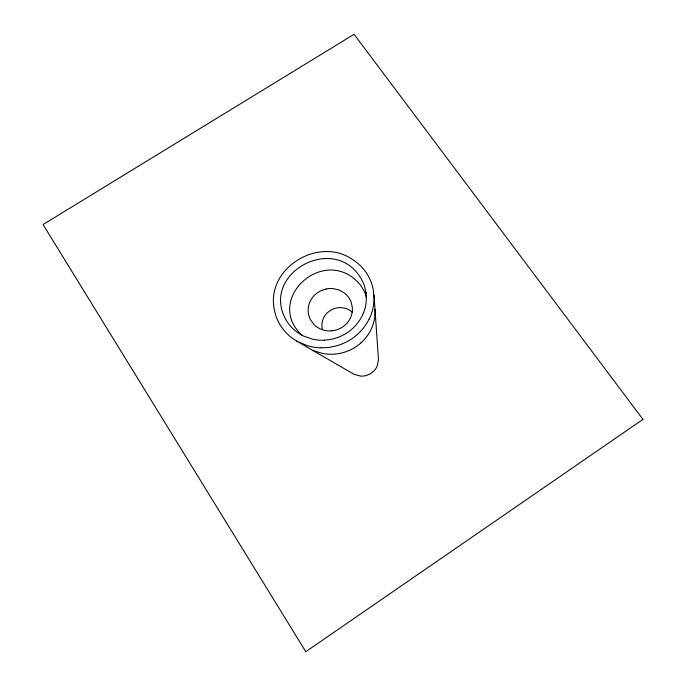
<?xml version="1.0" encoding="UTF-8"?>
<svg xmlns="http://www.w3.org/2000/svg" width="686" height="686" viewBox="0 0 686 686"><rect width="100%" height="100%" fill="white"/><g stroke="black" fill="none" stroke-linecap="round" stroke-linejoin="round"><path stroke-width="1.03" d="M363.486 312.996L364 311.633A44.238 42.643 -9.6 0 0 366.213 301.857L366.161 293.642L364.575 286.328A42.309 40.791 -9.3 0 0 358.761 275.052C330.583 235.272 261.88 274.306 285.333 318.63A42.3 40.791 -9.5 0 0 293.059 328.877L297.964 332.847A41.717 40.225 -9.7 0 0 303.306 335.96L312.662 339.21A44.659 43.029 -9.4 0 0 323.046 340.256L324.555 340.213M369.179 319.11L369.908 317.558A52.316 50.421 -9.7 0 0 373.398 306.248L374.136 298.17L373.167 288.935A49.203 47.437 -9.1 0 0 367.25 274.228L366.384 272.874A46.682 45.002 -8.6 0 0 363.477 269.023A49.298 47.531 -9.1 0 0 351.378 258.768C317.326 236.481 265.516 269.066 274.366 309.849A48.217 46.511 -9.8 0 0 296.772 341.079M326.107 288.943L328.071 288.643A24.181 23.401 -8.4 0 1 333.01 288.574L339.364 290.075L344.698 293.214A22.261 21.532 -8.4 0 1 349.045 297.964L351.009 301.711L352.304 307.105A22.775 22.029 -8.5 0 1 351.935 313.442A22.329 21.592 -8.4 0 1 331.81 330.772M321.159 347.853L319.402 347.785A52.256 50.361 -9.4 0 1 307.379 345.701L296.746 341.131L354.173 374.402L360.682 376.1A17.553 17.201 0.5 0 0 366.35 375.499L370.526 373.716L374.024 370.86A17.519 17.176 0.3 0 0 377.111 366.178L378.483 359.738L374.007 295.049M312.876 350.477L322.566 353.444A43.853 42.438 -8.2 0 0 360.793 343.077M302.063 335.334C264.693 300.948 320.268 247.569 355.905 280.197A39.394 38.082 -8.6 0 1 361.256 286.225L364.326 291.404L366.393 296.978M366.101 293.239L365.981 292.339M363.417 312.97A43.458 41.88 -9.5 0 1 324.547 340.093M369.077 319.059A51.141 49.298 -9.5 0 1 321.168 347.742M331.818 330.858A23.187 22.415 -8.4 0 1 324.392 330.335L319.968 328.783A21.54 20.837 -8.5 0 1 314.257 324.795L310.484 319.719A23.204 22.441 -8.1 0 1 308.563 314.325L308.254 312.439A22.106 21.386 -8.4 0 1 326.142 289.132M374.993 309.215A42.421 41.057 -7.9 0 1 374.976 314.943M375.019 314.943A43.278 41.88 -8.1 0 1 360.75 343.034M352.167 312.139A17.939 17.424 -6.5 0 0 345.221 308.228L341.285 307.637A18.942 18.411 -6.5 0 0 334.305 308.554L330.635 310.209L327.445 312.636A18.934 18.393 -6.3 0 0 323.423 318.278L322.197 321.983A17.939 17.424 -6.5 0 0 322.566 329.812M642.936 419.378L305.793 651.7L43.064 224.545L354.079 34.3L642.936 419.378"/></g></svg>
